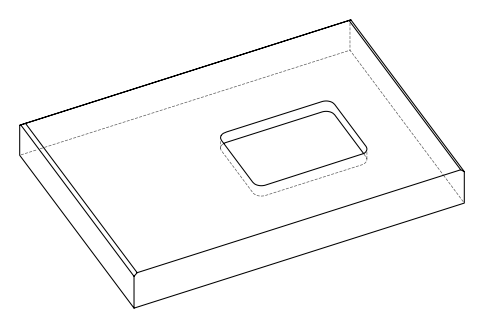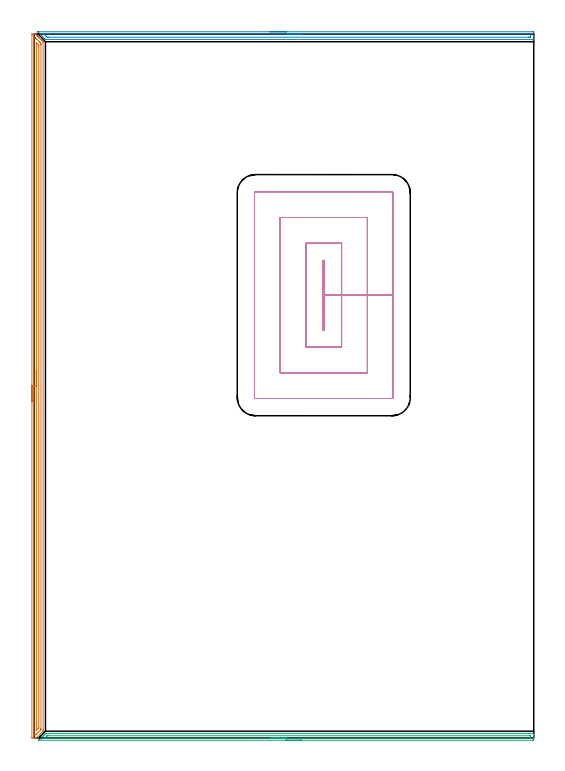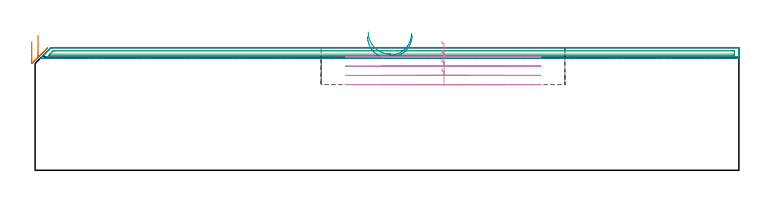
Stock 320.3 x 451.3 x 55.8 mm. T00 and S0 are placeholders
(PLAN: 4 operations, 1 tool changes, 30.4 min)
(1 AREA_MILL | FG_CHAMFER_SURFACE | UGT0205_001 | 10.95 min | 11698 mm3)
(2 AREA_MILL_1 | FG_CHAMFER_SURFACE_1 | UGT0205_001 | 5.23 min | 3781 mm3)
(3 AREA_MILL_2 | FG_CHAMFER_SURFACE_2 | UGT0205_001 | 5.21 min | 2905 mm3)
(4 MILL_RECTANGULAR_POCKET | POCKET_RECTANGULAR_STRAIGHT | UGT0201_105 | Follow Part, ap 5.5, ae 75% | 9.01 min | 286132 mm3)
(TOOL UGT0205_001 | Chamfer Mill 20 x 3 x 45 deg. | D20 FL50 Z2)
(TOOL UGT0201_105 | End Mill 22 mm | D22 FL25 Z2)
(OP 1 AREA_MILL)
G17 G21 G94 G90
T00 M6
G54
G17 G0 G90 X-1.5 Y215.65 S1061 M3
G43 Z65.8 H0
Z58.6
G94 G1 Y215.688 Z57.728 F250.
Y215.802 Z56.864
Y215.991 Z56.012
Y216.253 Z55.18
Y216.587 Z54.374
Y216.99 Z53.6
Y217.458 Z52.864
Y217.99 Z52.172
Y218.579 Z51.529
Y219.222 Z50.94
Y219.914 Z50.409
Y220.65 Z49.94
Y221.424 Z49.537
Y222.23 Z49.203
Y223.062 Z48.941
Y223.914 Z48.752
Y224.778 Z48.638
Y225.65 Z48.6
Y450.94
X-1.497 Y451.133 Z48.603
X-1.491 Y451.298 Z48.605
X-1.328 Y451.3 Z48.769
X-0.998 Z49.098
X-0.337 Z49.762
X0.112 Z50.211
X0.772 Y451.293 Z50.872
X0.799 Y451.29 Z50.898
X0.968 Y451.133 Z51.066
X1.604 Y450.496 Z51.703
X1.657 Y450.444 Z51.754
X1.712 Y450.389 Z51.81
X2.365 Y449.735 Z52.465
X2.543 Y449.559 Z52.639
X3.227 Y448.873 Z53.327
X3.428 Y448.674 Z53.524
X4.089 Y448.011 Z54.189
X4.313 Y447.789 Z54.409
X4.951 Y447.149 Z55.051
X5.644 Y446.456 Z55.743
X5.696 Y446.405 Z55.789
X5.7 Y446.222 Z55.8
Y5.078
X5.701 Y4.308 Z55.798
X5.699 Y4.302 Z55.795
X5.693 Y4.292 Z55.79
X5.644 Y4.244 Z55.743
X1.475 Y0.075 Z51.573
X1.4 Y0.01 Z51.495
X1.327 Y0. Z51.426
X1.215 Z51.314
X0.548 Z50.648
X-0.113 Z49.982
X-1.328 Z48.769
X-1.491 Y0.002 Z48.605
X-1.5 Y0.42 Z48.6
Y225.65
X-0.086 Z50.014
X-0.085 Y449.111 Z50.015
X-0.084 Y449.215 Z50.016
X-0.081 Y449.267 Z50.019
X-0.079 Y449.286 Z50.021
X-0.065 Y449.29 Z50.035
X0.133 Y449.291 Z50.233
X0.328 Y449.29 Z50.428
X0.749 Y448.901 Z50.849
X0.772 Y448.878 Z50.872
X1.643 Y448.008 Z51.743
X3.428 Y446.223 Z53.528
X4.279 Y445.363 Z54.379
X4.28 Y445.329 Z54.38
X4.286 Y444.463 Z54.386
Y444.436
X4.285 Y5.971 Z54.385
X4.279 Y5.539 Z54.379
X4.271 Y5.333 Z54.371
X4.168 Y5.224 Z54.268
X4.027 Y5.078 Z54.127
X1.349 Y2.399 Z51.449
X1.056 Y2.113 Z51.156
X0.961 Y2.023 Z51.061
X0.772 Y2.01 Z50.872
X0.281 Y2.002 Z50.381
X0.041 Y2.006 Z50.141
X-0.068 Y2.01 Z50.032
X-0.079 Y2.015 Z50.021
X-0.081 Y2.032 Z50.019
X-0.084 Y2.08 Z50.016
X-0.085 Y2.177 Z50.015
X-0.086 Y2.372 Z50.014
Y225.65
X1.329 Z51.429
Y445.329
X1.33 Y445.659 Z51.43
X1.332 Y445.771 Z51.432
X1.335 Y445.842 Z51.435
X1.443 Y445.746 Z51.543
X1.657 Y445.539 Z51.757
X1.871 Y445.329 Z51.971
X2.543 Y444.656 Z52.643
X2.759 Y444.436 Z52.859
X2.832 Y444.354 Z52.932
X2.865 Y444.307 Z52.965
X2.866 Y444.269 Z52.966
X2.869 Y444.106 Z52.969
X2.871 Y443.543 Z52.971
Y443.211
Y6.864
X2.87 Y6.534 Z52.97
X2.867 Y6.422 Z52.967
X2.865 Y6.385 Z52.965
X2.852 Y6.363 Z52.952
X2.812 Y6.32 Z52.912
X2.543 Y6.042 Z52.643
X2.507 Y6.007 Z52.607
X1.578 Y5.078 Z51.678
X1.474 Y4.984 Z51.574
X1.335 Y4.862 Z51.435
X1.331 Y5.078 Z51.431
X1.329 Y5.243 Z51.429
X1.328 Y9.404 Z51.428
X1.329 Y225.65 Z51.429
Y226.522 Z51.467
Y227.386 Z51.58
Y228.238 Z51.769
Y229.07 Z52.032
Y229.876 Z52.365
Y230.65 Z52.768
Y231.386 Z53.237
Y232.078 Z53.768
Y232.721 Z54.357
Y233.31 Z55.001
Y233.842 Z55.693
Y234.31 Z56.429
Y234.713 Z57.202
Y235.047 Z58.008
Y235.309 Z58.84
Y235.498 Z59.692
Y235.612 Z60.557
Y235.65 Z61.429
G0 Z65.8
M5
M2
(OP 2 AREA_MILL_1)
G17 G21 G94 G90
T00 M6
G54
G17 G0 G90 X151.3 Y452.8 S1061 M3
G43 Z65.8 H0
Z60.9
G94 G1 X151.338 Z60.028 F250.
X151.452 Z59.164
X151.641 Z58.312
X151.903 Z57.48
X152.237 Z56.674
X152.64 Z55.9
X153.108 Z55.164
X153.64 Z54.472
X154.229 Z53.829
X154.872 Z53.24
X155.564 Z52.709
X156.3 Z52.24
X157.074 Z51.837
X157.88 Z51.503
X158.712 Z51.241
X159.564 Z51.052
X160.428 Z50.938
X161.3 Z50.9
X319.696
X319.978 Y452.797 Z50.901
X320.29 Y452.793 Z50.902
X320.3 Y452.523 Z51.173
Y452.242 Z51.453
Y451.654 Z52.041
Y450.223 Z53.473
Y448.097 Z55.603
X320.299 Y447.998 Z55.694
X320.296 Y447.954 Z55.737
X320.29 Y447.902 Z55.788
X320.142 Y447.9 Z55.8
X7.366
X7.205 Y447.903 Z55.789
X7.137 Y447.964 Z55.732
X6.927 Y448.173 Z55.527
X2.418 Y452.681 Z51.016
X2.336 Y452.76 Z50.932
X2.317 Y452.791 Z50.899
X2.319 Y452.793 Z50.898
X2.331 Y452.796 Z50.896
X2.387 Y452.798 Z50.898
X2.458 Y452.799 Z50.899
X2.619 Y452.8 Z50.9
X161.3
Y451.386 Z52.314
X317.911 Y451.385 Z52.315
X318.188 Y451.384 Z52.316
X318.262 Y451.38 Z52.32
X318.29 Y451.378 Z52.322
X318.292 Y451.362 Z52.338
X318.298 Y451.277 Z52.423
X318.299 Y449.915 Z53.785
X318.298 Y449.539 Z54.161
X318.293 Y449.411 Z54.289
X318.287 Y449.321 Z54.379
X318.219 Y449.32 Z54.38
X317.911 Y449.316 Z54.384
X317.636 Y449.315 Z54.385
X317.019 Y449.314 Z54.386
X9.151 Y449.315 Z54.385
X8.874 Y449.316 Z54.384
X8.259 Y449.321 Z54.379
X7.642 Y449.915 Z53.785
X7.366 Y450.185 Z53.515
X6.766 Y450.784 Z52.916
X6.474 Y451.077 Z52.623
X6.188 Y451.373 Z52.327
X6.183 Y451.38 Z52.32
X6.189 Y451.382 Z52.318
X6.229 Y451.384 Z52.316
X6.31 Y451.385 Z52.315
X6.474 Y451.386 Z52.314
X161.3
X162.172 Z52.352
X163.036 Z52.466
X163.888 Z52.655
X164.72 Z52.917
X165.526 Z53.251
X166.3 Z53.654
X167.036 Z54.123
X167.728 Z54.654
X168.371 Z55.243
X168.96 Z55.886
X169.492 Z56.579
X169.96 Z57.314
X170.363 Z58.088
X170.697 Z58.894
X170.959 Z59.726
X171.148 Z60.578
X171.262 Z61.443
X171.3 Z62.314
G0 Z65.8
M5
M2
(OP 3 AREA_MILL_2)
G17 G21 G94 G90
T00 M6
G54
G17 G0 G90 X171.6 Y-1.5 S1061 M3
G43 Z65.8 H0
Z61.5
G94 G1 X171.562 Z60.628 F250.
X171.448 Z59.764
X171.259 Z58.912
X170.997 Z58.08
X170.663 Z57.274
X170.26 Z56.5
X169.792 Z55.764
X169.26 Z55.072
X168.671 Z54.429
X168.028 Z53.84
X167.336 Z53.308
X166.6 Z52.84
X165.826 Z52.437
X165.02 Z52.103
X164.188 Z51.841
X163.336 Z51.652
X162.472 Z51.538
X161.6 Z51.5
X3.068
X2.919 Y-1.493 Z51.506
X3.068 Y-1.334 Z51.666
X3.587 Y-0.812 Z52.186
X5.634 Y1.235 Z54.233
X5.748 Y1.35 Z54.346
X5.927 Y1.527 Z54.526
X6.194 Y1.795 Z54.793
X6.363 Y1.966 Z54.961
X6.53 Y2.131 Z55.129
X6.641 Y2.242 Z55.24
X6.803 Y2.405 Z55.4
X7.088 Y2.688 Z55.685
X7.198 Y2.795 Z55.791
X7.981 Y2.8 Z55.8
X320.132
X320.29 Y2.798 Z55.789
X320.298 Y2.653 Z55.645
X320.3 Y2.502 Z55.501
Y2.189 Z55.189
Y1.527 Z54.522
Y0.319 Z53.316
Y-0.227 Z52.767
Y-0.832 Z52.163
X320.297 Y-1.105 Z51.89
X320.29 Y-1.491 Z51.504
X320.083 Y-1.496 Z51.501
X319.685 Y-1.5 Z51.5
X161.6
Y-0.086 Z52.914
X6.943 Y-0.085 Z52.915
X6.837 Y-0.083 Z52.917
X6.785 Y-0.08 Z52.92
X6.781 Y-0.078 Z52.922
Y-0.075 Z52.925
X6.854 Y0.002 Z53.002
X7.738 Y0.888 Z53.888
X7.981 Y1.13 Z54.13
X8.185 Y1.327 Z54.327
X8.232 Y1.37 Z54.37
X8.313 Y1.379 Z54.379
X8.5 Y1.382 Z54.382
X8.874 Y1.385 Z54.385
X317.899
X318.045 Y1.384 Z54.384
X318.252 Y1.379 Z54.379
X318.291 Y1.374 Z54.374
X318.295 Y1.346 Z54.346
X318.297 Y1.315 Z54.315
X318.3 Y1.134 Z54.134
X318.299 Y0.124 Z53.124
X318.296 Y0.019 Z53.019
X318.291 Y-0.05 Z52.95
X318.287 Y-0.079 Z52.921
X317.754 Y-0.086 Z52.915
X161.6 Z52.914
X160.728 Z52.952
X159.864 Z53.066
X159.012 Z53.255
X158.18 Z53.517
X157.374 Z53.851
X156.6 Z54.254
X155.864 Z54.723
X155.172 Z55.254
X154.529 Z55.843
X153.94 Z56.486
X153.408 Z57.178
X152.94 Z57.914
X152.537 Z58.688
X152.203 Z59.494
X151.941 Z60.326
X151.752 Z61.178
X151.638 Z62.043
X151.6 Z62.914
G0 Z65.8
M5
M2
(OP 4 MILL_RECTANGULAR_POCKET)
G17 G21 G94 G90
T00 M6
G54
G17 G0 G90 X185.2 Y265.271 S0 M3
G43 Z65.8 H0
Z58.8
G94 G1 Y261.6 Z57.816 F250.
X186.1 Z57.575
Y283.9 Z51.6
Y306.2 F500.
X185.2
Y261.6
X186.1
Y283.9
X197.1
Y317.2
X174.2
Y250.6
X197.1
Y283.9
X213.6
Y333.7
X157.7
Y234.1
X213.6
Y283.9
X230.1
Y349.5
G3 X229.4 Y350.2 R0.7
G1 X141.9
G3 X141.2 Y349.5 R0.7
G1 Y218.3
G3 X141.9 Y217.6 R0.7
G1 X229.4
G3 X230.1 Y218.3 R0.7
G1 Y283.9
Y284.9
G0 X185.2 Y265.271 Z54.6
G1 Y261.6 Z53.616 F250.
X186.1 Z53.375
Y283.9 Z47.4
Y306.2 F500.
X185.2
Y261.6
X186.1
Y283.9
X197.1
Y317.2
X174.2
Y250.6
X197.1
Y283.9
X213.6
Y333.7
X157.7
Y234.1
X213.6
Y283.9
X230.1
Y349.5
G3 X229.4 Y350.2 R0.7
G1 X141.9
G3 X141.2 Y349.5 R0.7
G1 Y218.3
G3 X141.9 Y217.6 R0.7
G1 X229.4
G3 X230.1 Y218.3 R0.7
G1 Y283.9
Y284.9
G0 X185.2 Y265.271 Z50.4
G1 Y261.6 Z49.416 F250.
X186.1 Z49.175
Y283.9 Z43.2
Y306.2 F500.
X185.2
Y261.6
X186.1
Y283.9
X197.1
Y317.2
X174.2
Y250.6
X197.1
Y283.9
X213.6
Y333.7
X157.7
Y234.1
X213.6
Y283.9
X230.1
Y349.5
G3 X229.4 Y350.2 R0.7
G1 X141.9
G3 X141.2 Y349.5 R0.7
G1 Y218.3
G3 X141.9 Y217.6 R0.7
G1 X229.4
G3 X230.1 Y218.3 R0.7
G1 Y283.9
Y284.9
G0 X185.2 Y265.271 Z46.2
G1 Y261.6 Z45.216 F250.
X186.1 Z44.975
Y283.9 Z39.
Y306.2 F500.
X185.2
Y261.6
X186.1
Y283.9
X197.1
Y317.2
X174.2
Y250.6
X197.1
Y283.9
X213.6
Y333.7
X157.7
Y234.1
X213.6
Y283.9
X230.1
Y349.5
G3 X229.4 Y350.2 R0.7
G1 X141.9
G3 X141.2 Y349.5 R0.7
G1 Y218.3
G3 X141.9 Y217.6 R0.7
G1 X229.4
G3 X230.1 Y218.3 R0.7
G1 Y283.9
Y284.9
G0 Z65.8
M5
M2
